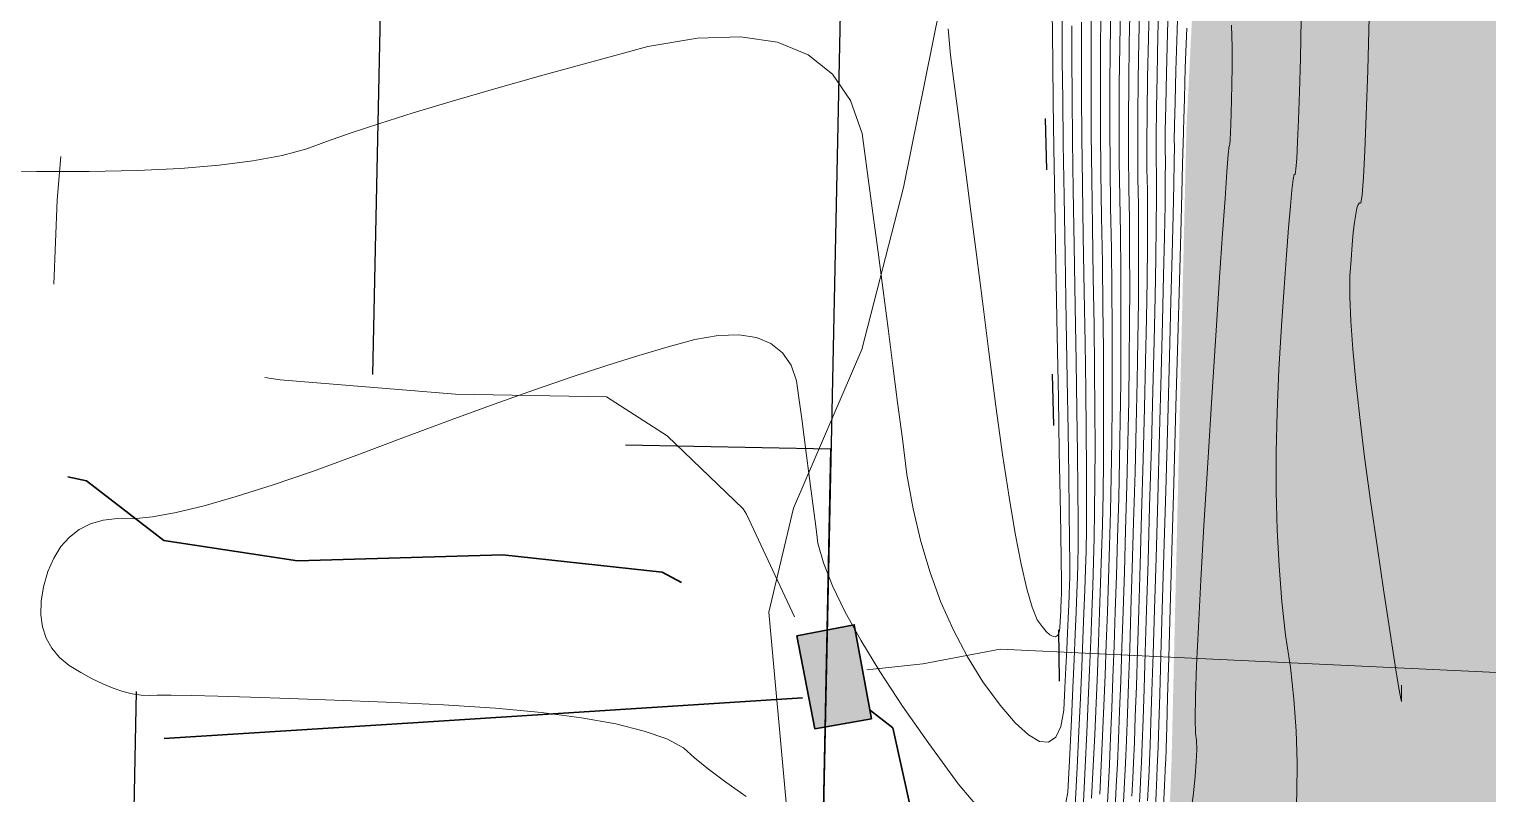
# Model space of a CAD drawing. Extents: x 408914 to 412362, y 6133812 to 6135729.
# Drawn here: x 410533.5 to 410562.01, y 6134126.33 to 6134141.28 of the extents above; entities that cross this region are included whole.
import ezdxf

# ---------------------------------------------------------------- set-up
doc = ezdxf.new("R2010")
doc.units = 0
doc.header["$LTSCALE"] = 5
for name, pattern in [('CENTERLINEX3', [5, 2.5, -1, 0.5, -1]), ('CENTERLINEX33', [6.5, 2.5, -1, 0.5, -1, 0.5, -1]), ('foc-FLOWLINE', [3.75, 2.5, -1.25]), ('foc-TOPO', [1, 0.2, -0.8]), ('UG_PIPE', [1.875, 1.25, -0.625])]:
    doc.linetypes.add(name, pattern=pattern)
for name, color, linetype in [('AS-PIPE-UG', 44, 'UG_PIPE'), ('AS-ROADS', 254, 'Continuous'), ('F-EZE', 190, 'foc-FLOWLINE'), ('L-SEC', 7, 'Continuous'), ('T-LOW-AREA', 48, 'foc-TOPO')]:
    doc.layers.add(name, color=color, linetype=linetype)
for name, color, linetype, lineweight, true_color in [('AS-STRUCTURE', 7, 'Continuous', 30, 0x595959), ('AS-TELUS-ATCO PIPELINES', 7, 'foc-TEL', 9, 0xff9c38), ('C-TOPO-MAJR', 7, 'Continuous', 15, 0xd3aa5f), ('C-TOPO-MINR', 7, 'Continuous', 13, 0xe9d5af), ('EXISTING PIPE IP', 7, 'CENTERLINEX3', 30, 0x3800e0)]:
    doc.layers.add(name, color=color, linetype=linetype, lineweight=lineweight, true_color=true_color)
doc.layers.add('AS-STRUCTURE-H', color=7, linetype='Continuous', true_color=0xa8a8a8)
doc.layers.add('EXISTING PIPE (EXIST OR HP)', color=240, linetype='CENTERLINEX33', lineweight=20)
doc.styles.add('foc-LtypeFont', font='ARIALN.TTF', dxfattribs={"height": 7.35})
doc.linetypes.add('foc-TEL', pattern='A,2,-1,["T",foc-LtypeFont,S=0.2,R=0,X=-0.425,Y=-0.75],-1.24,8', length=12.24)

msp = doc.modelspace()

# ---------------------------------------------------------------- hatches: boundary and pattern name
at = {"layer": 'AS-ROADS'}
h = msp.add_hatch(color=256, dxfattribs=at)
h.dxf.hatch_style = 1
h.paths.add_polyline_path([(410459.909, 6134102.815), (410473.373, 6134102.384), (410487.29, 6134102.369), (410499.54, 6134102.143), (410513.633, 6134101.862), (410531.19, 6134101.362), (410542.545, 6134101.244), (410562.978, 6134100.497), (410563.603, 6134105.075), (410564.351, 6134126.276), (410564.18, 6134137.58), (410564.457, 6134150.553), (410564.94, 6134169.43), (410565.468, 6134203.166), (410557.785, 6134203.061), (410557.554, 6134191.021), (410557.365, 6134178.284), (410557.163, 6134165.844), (410556.792, 6134152.62), (410556.119, 6134139.367), (410555.828, 6134127.005), (410555.488, 6134118.286), (410554.713, 6134114.745), (410553.303, 6134112.519), (410550.402, 6134110.311), (410546.861, 6134109.539), (410543.571, 6134109.474), (410534.917, 6134109.269), (410523.2, 6134109.396), (410510.918, 6134109.711), (410498.397, 6134109.913), (410486.022, 6134110.19), (410473.281, 6134110.347), (410460.165, 6134110.66)])
at = {"layer": 'AS-STRUCTURE-H'}
h = msp.add_hatch(color=256, dxfattribs=at)
h.dxf.hatch_style = 1
h.paths.add_polyline_path([(410548.854, 6134127.602), (410548.505, 6134129.421), (410549.625, 6134129.639), (410549.961, 6134127.801)])

# ---------------------------------------------------------------- linework, layer by layer
at = {"layer": 'AS-PIPE-UG'}
msp.add_line((410535.533, 6134125.336), (410535.593, 6134128.331), dxfattribs=at)
at = {"layer": 'AS-STRUCTURE', "flags": 128}
msp.add_lwpolyline([(410548.854, 6134127.602), (410548.505, 6134129.421), (410549.625, 6134129.639), (410549.961, 6134127.801)], close=True, dxfattribs=at)
at = {"layer": 'AS-TELUS-ATCO PIPELINES', "flags": 128}
msp.add_lwpolyline([(410546.272, 6134095.98), (410546.422, 6134099.006), (410547.594, 6134111.464), (410548.568, 6134118.576), (410548.586, 6134121.776), (410548.631, 6134122.445), (410547.956, 6134129.888), (410548.44, 6134131.919), (410549.77, 6134135.018), (410550.587, 6134138.183), (410552.145, 6134145.91), (410552.179, 6134157.127), (410552.348, 6134165.976), (410552.569, 6134191.053), (410553.031, 6134200.38)], dxfattribs=at)
at = {"layer": 'C-TOPO-MAJR', "flags": 128}
for points in [[(410555.396, 6134141.962), (410555.375, 6134141.105), (410555.359, 6134140.335), (410555.349, 6134139.653), (410555.345, 6134139.058), (410555.347, 6134138.552), (410555.354, 6134138.132), (410555.357, 6134137.63), (410555.355, 6134137.045), (410555.348, 6134136.377), (410555.336, 6134135.627), (410555.32, 6134134.793), (410555.299, 6134133.877), (410555.273, 6134132.877), (410555.242, 6134131.795), (410555.214, 6134130.81), (410555.187, 6134129.922), (410555.162, 6134129.132), (410555.139, 6134128.439), (410555.118, 6134127.843), (410555.1, 6134127.344), (410555.083, 6134126.943), (410555.068, 6134126.639), (410555.051, 6134126.29)], [(410554.637, 6134141.653), (410554.627, 6134140.906), (410554.621, 6134140.147), (410554.621, 6134139.376), (410554.626, 6134138.595), (410554.635, 6134137.801), (410554.65, 6134136.996), (410554.66, 6134136.209), (410554.666, 6134135.438), (410554.668, 6134134.686), (410554.666, 6134133.95), (410554.66, 6134133.233), (410554.649, 6134132.532), (410554.634, 6134131.849), (410554.615, 6134131.184), (410554.595, 6134130.531), (410554.574, 6134129.892), (410554.552, 6134129.265), (410554.529, 6134128.652), (410554.505, 6134128.052), (410554.48, 6134127.465), (410554.453, 6134126.89), (410554.426, 6134126.329)], [(410553.877, 6134141.344), (410553.879, 6134140.706), (410553.884, 6134139.959), (410553.893, 6134139.1), (410553.907, 6134138.131), (410553.924, 6134137.051), (410553.945, 6134135.86), (410553.963, 6134134.787), (410553.978, 6134133.831), (410553.988, 6134132.994), (410553.995, 6134132.274), (410553.999, 6134131.672), (410553.999, 6134131.188), (410553.996, 6134130.821), (410553.989, 6134130.572), (410553.978, 6134130.262), (410553.963, 6134129.889), (410553.945, 6134129.456), (410553.924, 6134128.961), (410553.898, 6134128.404), (410553.869, 6134127.786), (410553.837, 6134127.106), (410553.801, 6134126.365), (410553.697, 6134125.815)], [(410556.123, 6134141.304), (410556.096, 6134140.523), (410556.077, 6134139.929), (410556.064, 6134139.522), (410556.058, 6134139.302), (410556.058, 6134139.269), (410556.054, 6134139.052), (410556.043, 6134138.652), (410556.028, 6134138.069), (410556.007, 6134137.303), (410555.981, 6134136.354), (410555.949, 6134135.221), (410555.912, 6134133.906), (410555.869, 6134132.407), (410555.832, 6134131.089), (410555.799, 6134129.953), (410555.772, 6134128.999), (410555.749, 6134128.226), (410555.732, 6134127.634), (410555.72, 6134127.224), (410555.712, 6134126.995), (410555.71, 6134126.948), (410555.702, 6134126.781), (410555.688, 6134126.495), (410555.668, 6134126.09)], [(410552.165, 6134125.932), (410551.656, 6134126.529), (410551.08, 6134127.317), (410550.57, 6134128.048), (410550.127, 6134128.722), (410549.751, 6134129.339), (410549.441, 6134129.899), (410549.199, 6134130.402), (410549.023, 6134130.847), (410548.913, 6134131.236), (410548.871, 6134131.568), (410548.827, 6134131.905), (410548.783, 6134132.247), (410548.738, 6134132.594), (410548.692, 6134132.946), (410548.645, 6134133.303), (410548.597, 6134133.665), (410548.548, 6134134.032), (410548.498, 6134134.404), (410548.39, 6134134.712), (410548.223, 6134134.956), (410547.997, 6134135.136), (410547.712, 6134135.252), (410547.369, 6134135.303), (410546.967, 6134135.29), (410546.507, 6134135.213), (410545.988, 6134135.071), (410545.415, 6134134.903), (410544.788, 6134134.706), (410544.108, 6134134.483), (410543.374, 6134134.231), (410542.587, 6134133.953), (410541.746, 6134133.646), (410540.851, 6134133.313), (410539.902, 6134132.951), (410539.035, 6134132.636), (410538.248, 6134132.367), (410537.541, 6134132.143), (410536.916, 6134131.965), (410536.371, 6134131.834), (410535.907, 6134131.748), (410535.524, 6134131.708), (410535.221, 6134131.713), (410534.946, 6134131.681), (410534.698, 6134131.61), (410534.477, 6134131.5), (410534.283, 6134131.353), (410534.116, 6134131.166), (410533.976, 6134130.942), (410533.863, 6134130.679), (410533.777, 6134130.378), (410533.731, 6134130.097), (410533.724, 6134129.836), (410533.757, 6134129.596), (410533.829, 6134129.377), (410533.94, 6134129.178), (410534.09, 6134128.999), (410534.28, 6134128.841), (410534.51, 6134128.703), (410534.73, 6134128.584), (410534.94, 6134128.483), (410535.14, 6134128.4), (410535.331, 6134128.336), (410535.512, 6134128.29), (410535.683, 6134128.262), (410535.845, 6134128.253), (410535.997, 6134128.262), (410536.271, 6134128.263), (410536.667, 6134128.258), (410537.184, 6134128.245), (410537.824, 6134128.226), (410538.585, 6134128.199), (410539.468, 6134128.165), (410540.473, 6134128.123), (410541.599, 6134128.075), (410542.612, 6134128.008), (410543.51, 6134127.924), (410544.294, 6134127.821), (410544.964, 6134127.701), (410545.52, 6134127.562), (410545.961, 6134127.406), (410546.289, 6134127.231), (410546.502, 6134127.039), (410546.777, 6134126.816), (410547.113, 6134126.562), (410547.51, 6134126.279)]]:
    msp.add_lwpolyline(points, dxfattribs=at)
at = {"layer": 'C-TOPO-MINR', "ltscale": 0.1, "flags": 128}
for points in [[(410555.586, 6134142.04), (410555.562, 6134141.155), (410555.543, 6134140.382), (410555.531, 6134139.722), (410555.525, 6134139.174), (410555.524, 6134138.739), (410555.53, 6134138.416), (410555.531, 6134137.986), (410555.527, 6134137.447), (410555.518, 6134136.8), (410555.504, 6134136.046), (410555.485, 6134135.183), (410555.461, 6134134.213), (410555.433, 6134133.134), (410555.399, 6134131.948), (410555.368, 6134130.88), (410555.34, 6134129.93), (410555.314, 6134129.099), (410555.292, 6134128.385), (410555.272, 6134127.791), (410555.255, 6134127.314), (410555.24, 6134126.956), (410555.228, 6134126.716), (410555.214, 6134126.413), (410555.196, 6134126.046)], [(410555.776, 6134142.117), (410555.749, 6134141.205), (410555.728, 6134140.429), (410555.713, 6134139.791), (410555.704, 6134139.29), (410555.702, 6134138.927), (410555.706, 6134138.7), (410555.705, 6134138.341), (410555.699, 6134137.849), (410555.688, 6134137.223), (410555.672, 6134136.465), (410555.65, 6134135.573), (410555.624, 6134134.549), (410555.592, 6134133.391), (410555.556, 6134132.101), (410555.523, 6134130.95), (410555.493, 6134129.938), (410555.467, 6134129.065), (410555.444, 6134128.332), (410555.425, 6134127.738), (410555.41, 6134127.284), (410555.397, 6134126.969), (410555.389, 6134126.793), (410555.376, 6134126.536), (410555.36, 6134126.196)], [(410555.966, 6134142.194), (410555.936, 6134141.254), (410555.912, 6134140.476), (410555.895, 6134139.86), (410555.884, 6134139.406), (410555.88, 6134139.114), (410555.882, 6134138.985), (410555.879, 6134138.697), (410555.871, 6134138.251), (410555.858, 6134137.646), (410555.839, 6134136.884), (410555.815, 6134135.964), (410555.786, 6134134.885), (410555.752, 6134133.648), (410555.712, 6134132.254), (410555.677, 6134131.019), (410555.646, 6134129.946), (410555.619, 6134129.032), (410555.597, 6134128.279), (410555.579, 6134127.686), (410555.565, 6134127.254), (410555.555, 6134126.982), (410555.549, 6134126.871), (410555.539, 6134126.658), (410555.524, 6134126.345), (410555.504, 6134125.932)], [(410553.687, 6134141.74), (410553.687, 6134141.266), (410553.692, 6134140.657), (410553.7, 6134139.911), (410553.711, 6134139.031), (410553.727, 6134138.015), (410553.746, 6134136.863), (410553.769, 6134135.576), (410553.789, 6134134.431), (410553.805, 6134133.43), (410553.818, 6134132.571), (410553.828, 6134131.855), (410553.834, 6134131.282), (410553.837, 6134130.851), (410553.836, 6134130.564), (410553.832, 6134130.419), (410553.826, 6134130.239), (410553.817, 6134130.022), (410553.807, 6134129.77), (410553.794, 6134129.482), (410553.779, 6134129.158), (410553.763, 6134128.799), (410553.744, 6134128.403), (410553.723, 6134127.972), (410553.662, 6134127.652), (410553.562, 6134127.444), (410553.424, 6134127.346), (410553.245, 6134127.36), (410553.028, 6134127.484), (410552.771, 6134127.72), (410552.475, 6134128.068), (410552.14, 6134128.526), (410551.836, 6134129.014), (410551.562, 6134129.533), (410551.319, 6134130.081), (410551.106, 6134130.659), (410550.925, 6134131.267), (410550.774, 6134131.906), (410550.654, 6134132.574), (410550.565, 6134133.272), (410550.473, 6134133.981), (410550.38, 6134134.701), (410550.285, 6134135.431), (410550.188, 6134136.172), (410550.089, 6134136.923), (410549.988, 6134137.685), (410549.885, 6134138.458), (410549.78, 6134139.242), (410549.552, 6134139.89), (410549.2, 6134140.404), (410548.725, 6134140.782), (410548.126, 6134141.025), (410547.404, 6134141.133), (410546.558, 6134141.106), (410545.589, 6134140.943), (410544.496, 6134140.646), (410543.491, 6134140.367), (410542.575, 6134140.107), (410541.746, 6134139.866), (410541.006, 6134139.643), (410540.353, 6134139.439), (410539.789, 6134139.254), (410539.312, 6134139.087), (410538.924, 6134138.94), (410538.444, 6134138.813), (410537.872, 6134138.707), (410537.209, 6134138.623), (410536.453, 6134138.56), (410535.606, 6134138.518), (410534.667, 6134138.497), (410533.637, 6134138.497), (410532.515, 6134138.519)], [(410554.826, 6134141.73), (410554.814, 6134140.955), (410554.806, 6134140.194), (410554.803, 6134139.446), (410554.806, 6134138.71), (410554.813, 6134137.989), (410554.826, 6134137.28), (410554.834, 6134136.564), (410554.838, 6134135.84), (410554.838, 6134135.109), (410554.834, 6134134.37), (410554.825, 6134133.623), (410554.812, 6134132.868), (410554.794, 6134132.106), (410554.772, 6134131.336), (410554.75, 6134130.601), (410554.728, 6134129.899), (410554.705, 6134129.232), (410554.682, 6134128.599), (410554.658, 6134127.999), (410554.635, 6134127.434), (410554.611, 6134126.904), (410554.586, 6134126.407), (410554.563, 6134125.921)], [(410555.016, 6134141.808), (410555.001, 6134141.005), (410554.99, 6134140.241), (410554.985, 6134139.515), (410554.985, 6134138.826), (410554.991, 6134138.176), (410555.002, 6134137.564), (410555.008, 6134136.919), (410555.011, 6134136.242), (410555.008, 6134135.532), (410555.001, 6134134.789), (410554.99, 6134134.013), (410554.974, 6134133.204), (410554.954, 6134132.363), (410554.929, 6134131.489), (410554.905, 6134130.671), (410554.881, 6134129.907), (410554.857, 6134129.199), (410554.834, 6134128.545), (410554.812, 6134127.947), (410554.79, 6134127.404), (410554.768, 6134126.917), (410554.747, 6134126.484), (410554.725, 6134126.044)], [(410555.206, 6134141.885), (410555.188, 6134141.055), (410555.175, 6134140.288), (410555.167, 6134139.584), (410555.165, 6134138.942), (410555.169, 6134138.364), (410555.178, 6134137.848), (410555.183, 6134137.275), (410555.183, 6134136.644), (410555.178, 6134135.955), (410555.169, 6134135.208), (410555.155, 6134134.403), (410555.136, 6134133.541), (410555.113, 6134132.62), (410555.086, 6134131.642), (410555.059, 6134130.74), (410555.034, 6134129.915), (410555.01, 6134129.165), (410554.987, 6134128.492), (410554.965, 6134127.895), (410554.945, 6134127.374), (410554.925, 6134126.93), (410554.907, 6134126.561), (410554.888, 6134126.167)], [(410553.494, 6134141.611), (410553.497, 6134141.189), (410553.505, 6134140.607), (410553.515, 6134139.864), (410553.529, 6134138.962), (410553.547, 6134137.899), (410553.568, 6134136.675), (410553.593, 6134135.292), (410553.615, 6134134.076), (410553.633, 6134133.028), (410553.648, 6134132.148), (410553.66, 6134131.436), (410553.669, 6134130.892), (410553.674, 6134130.515), (410553.676, 6134130.307), (410553.675, 6134130.266), (410553.673, 6134130.216), (410553.671, 6134130.155), (410553.668, 6134130.084), (410553.665, 6134130.003), (410553.66, 6134129.913), (410553.656, 6134129.812), (410553.65, 6134129.701), (410553.644, 6134129.58), (410553.628, 6134129.49), (410553.6, 6134129.432), (410553.561, 6134129.404), (410553.511, 6134129.408), (410553.45, 6134129.443), (410553.378, 6134129.509), (410553.295, 6134129.607), (410553.201, 6134129.735), (410553.101, 6134129.981), (410552.997, 6134130.343), (410552.887, 6134130.823), (410552.772, 6134131.42), (410552.651, 6134132.133), (410552.525, 6134132.964), (410552.394, 6134133.912), (410552.258, 6134134.976), (410552.131, 6134135.965), (410552.014, 6134136.879), (410551.905, 6134137.717), (410551.806, 6134138.48), (410551.717, 6134139.167), (410551.637, 6134139.778), (410551.566, 6134140.314), (410551.504, 6134140.775), (410551.462, 6134141.288)], [(410554.067, 6134141.421), (410554.066, 6134140.756), (410554.068, 6134140.006), (410554.075, 6134139.169), (410554.086, 6134138.247), (410554.102, 6134137.238), (410554.122, 6134136.144), (410554.138, 6134135.142), (410554.15, 6134134.233), (410554.158, 6134133.417), (410554.163, 6134132.693), (410554.164, 6134132.062), (410554.162, 6134131.524), (410554.155, 6134131.078), (410554.145, 6134130.725), (410554.132, 6134130.322), (410554.115, 6134129.868), (410554.095, 6134129.365), (410554.072, 6134128.812), (410554.045, 6134128.208), (410554.015, 6134127.555), (410553.981, 6134126.851), (410553.944, 6134126.098)], [(410554.257, 6134141.498), (410554.253, 6134140.806), (410554.253, 6134140.053), (410554.257, 6134139.238), (410554.266, 6134138.363), (410554.28, 6134137.426), (410554.298, 6134136.428), (410554.312, 6134135.498), (410554.322, 6134134.635), (410554.328, 6134133.84), (410554.331, 6134133.112), (410554.329, 6134132.452), (410554.324, 6134131.86), (410554.315, 6134131.335), (410554.302, 6134130.878), (410554.286, 6134130.391), (410554.268, 6134129.876), (410554.247, 6134129.332), (410554.224, 6134128.758), (410554.198, 6134128.156), (410554.17, 6134127.525), (410554.138, 6134126.864), (410554.105, 6134126.175)], [(410554.447, 6134141.576), (410554.44, 6134140.856), (410554.437, 6134140.1), (410554.439, 6134139.307), (410554.446, 6134138.479), (410554.458, 6134137.613), (410554.474, 6134136.712), (410554.486, 6134135.853), (410554.494, 6134135.037), (410554.498, 6134134.263), (410554.498, 6134133.531), (410554.494, 6134132.842), (410554.487, 6134132.196), (410554.475, 6134131.592), (410554.459, 6134131.031), (410554.441, 6134130.461), (410554.421, 6134129.884), (410554.4, 6134129.299), (410554.377, 6134128.705), (410554.352, 6134128.104), (410554.325, 6134127.495), (410554.296, 6134126.877), (410554.265, 6134126.252)], [(410557, 6134141.358), (410557.011, 6134140.931), (410557.013, 6134140.545), (410557.006, 6134140.2), (410556.999, 6134139.898), (410556.992, 6134139.639), (410556.985, 6134139.424), (410556.978, 6134139.253), (410556.972, 6134139.125), (410556.965, 6134139.041), (410556.958, 6134139), (410556.952, 6134139.003), (410556.935, 6134138.833), (410556.909, 6134138.49), (410556.872, 6134137.974), (410556.825, 6134137.286), (410556.767, 6134136.425), (410556.7, 6134135.391), (410556.622, 6134134.184), (410556.534, 6134132.804), (410556.46, 6134131.58), (410556.399, 6134130.513), (410556.351, 6134129.601), (410556.317, 6134128.845), (410556.296, 6134128.245), (410556.288, 6134127.802), (410556.294, 6134127.514), (410556.314, 6134127.382), (410556.319, 6134127.199), (410556.311, 6134126.966), (410556.289, 6134126.682), (410556.253, 6134126.348), (410556.204, 6134125.962)], [(410558.363, 6134141.474), (410558.345, 6134140.71), (410558.327, 6134140.056), (410558.31, 6134139.512), (410558.292, 6134139.079), (410558.276, 6134138.755), (410558.259, 6134138.542), (410558.242, 6134138.438), (410558.226, 6134138.445), (410558.205, 6134138.345), (410558.179, 6134138.137), (410558.149, 6134137.821), (410558.114, 6134137.398), (410558.073, 6134136.867), (410558.029, 6134136.229), (410557.979, 6134135.483), (410557.925, 6134134.63), (410557.889, 6134133.804), (410557.871, 6134133.007), (410557.872, 6134132.237), (410557.891, 6134131.495), (410557.928, 6134130.781), (410557.983, 6134130.096), (410558.057, 6134129.438), (410558.149, 6134128.807), (410558.217, 6134128.183), (410558.262, 6134127.563), (410558.282, 6134126.949), (410558.279, 6134126.341), (410558.252, 6134125.738)], [(410559.691, 6134141.522), (410559.662, 6134140.473), (410559.634, 6134139.6), (410559.607, 6134138.904), (410559.579, 6134138.385), (410559.553, 6134138.042), (410559.526, 6134137.877), (410559.5, 6134137.888), (410559.475, 6134137.857), (410559.45, 6134137.783), (410559.426, 6134137.668), (410559.402, 6134137.51), (410559.38, 6134137.309), (410559.358, 6134137.067), (410559.336, 6134136.782), (410559.315, 6134136.455), (410559.314, 6134136.053), (410559.332, 6134135.576), (410559.37, 6134135.023), (410559.428, 6134134.395), (410559.505, 6134133.693), (410559.601, 6134132.915), (410559.717, 6134132.061), (410559.853, 6134131.133), (410559.972, 6134130.33), (410560.073, 6134129.652), (410560.158, 6134129.099), (410560.225, 6134128.671), (410560.275, 6134128.368), (410560.308, 6134128.19), (410560.324, 6134128.137), (410560.323, 6134128.209), (410560.322, 6134128.272), (410560.322, 6134128.326), (410560.321, 6134128.371), (410560.32, 6134128.407), (410560.32, 6134128.434), (410560.32, 6134128.452), (410560.32, 6134128.461), (410560.32, 6134128.461)]]:
    msp.add_lwpolyline(points, dxfattribs=at)
at = {"layer": 'EXISTING PIPE (EXIST OR HP)', "flags": 128}
for points in [[(410548.457, 6134129.794), (410547.516, 6134131.803), (410547.451, 6134131.907), (410545.97, 6134133.329), (410544.784, 6134134.094), (410541.831, 6134134.148), (410538.405, 6134134.425), (410534.984, 6134134.962), (410533.96, 6134135.744), (410534.043, 6134137.94), (410534.263, 6134140.487), (410534.568, 6134154.4), (410534.99, 6134174.256), (410536.195, 6134202.374)], [(410549.868, 6134128.757), (410550.967, 6134128.878), (410552.474, 6134129.161), (410565.389, 6134128.557), (410573.62, 6134128.422)]]:
    msp.add_lwpolyline(points, dxfattribs=at)
at = {"layer": 'EXISTING PIPE IP', "flags": 128}
for points in [[(410459.387, 6134136.134), (410474.616, 6134135.286), (410494.12, 6134134.239), (410517.057, 6134133.719), (410530.912, 6134133.192), (410534.617, 6134132.455), (410536.129, 6134131.289), (410538.74, 6134130.886), (410542.758, 6134131.004), (410545.868, 6134130.669), (410547.526, 6134129.791), (410548.535, 6134128.898)], [(410548.613, 6134128.208), (410540.995, 6134127.72), (410532.983, 6134127.213), (410512.97, 6134127.416), (410494.84, 6134128.1), (410474.613, 6134128.54), (410459.724, 6134128.729)], [(410552.28, 6134094.729), (410550.841, 6134100.578), (410550.648, 6134107.277), (410550.526, 6134113.284), (410550.437, 6134116.726), (410550.493, 6134119.441), (410550.573, 6134123.348), (410550.747, 6134125.978), (410550.376, 6134127.623), (410549.943, 6134127.96)]]:
    msp.add_lwpolyline(points, dxfattribs=at)
at = {"layer": 'F-EZE', "flags": 128}
msp.add_lwpolyline([(410565.307, 6134907.184), (410556.304, 6134907.365), (410548.306, 6134523.315), (410557.301, 6134523.128), (410557.113, 6134514.133), (410548.119, 6134514.32), (410540.184, 6134133.252), (410549.159, 6134133.075), (410548.804, 6134115.086), (410539.809, 6134115.273), (410539.996, 6134124.258), (410149.991, 6134131.97), (410149.813, 6134122.975), (410140.819, 6134123.153), (410140.997, 6134132.147), (409757.025, 6134139.74), (409756.84, 6134130.737), (409744.847, 6134130.983), (409745.216, 6134148.972), (410531.189, 6134133.43), (410547.559, 6134919.539)], dxfattribs=at)
at = {"layer": 'L-SEC'}
msp.add_line((410548.804, 6134115.086), (410565.548, 6134919.177), dxfattribs=at)
at = {"layer": 'T-LOW-AREA', "flags": 128}
msp.add_lwpolyline([(410554.988, 6134204.499), (410554.897, 6134192.488), (410554.621, 6134180.164), (410554.545, 6134167.429), (410553.949, 6134154.547), (410553.299, 6134141.667), (410553.614, 6134130.207), (410553.679, 6134123.219), (410553.008, 6134118.921), (410551.301, 6134117.051), (410548.938, 6134116.074), (410545.446, 6134115.824), (410538.531, 6134114.951), (410530.975, 6134113.277), (410520.289, 6134113.09), (410507.828, 6134113.632), (410492.911, 6134113.757), (410482.233, 6134113.601), (410471.08, 6134113.631), (410460.353, 6134113.649)], dxfattribs=at)

doc.saveas('drawing.dxf')
